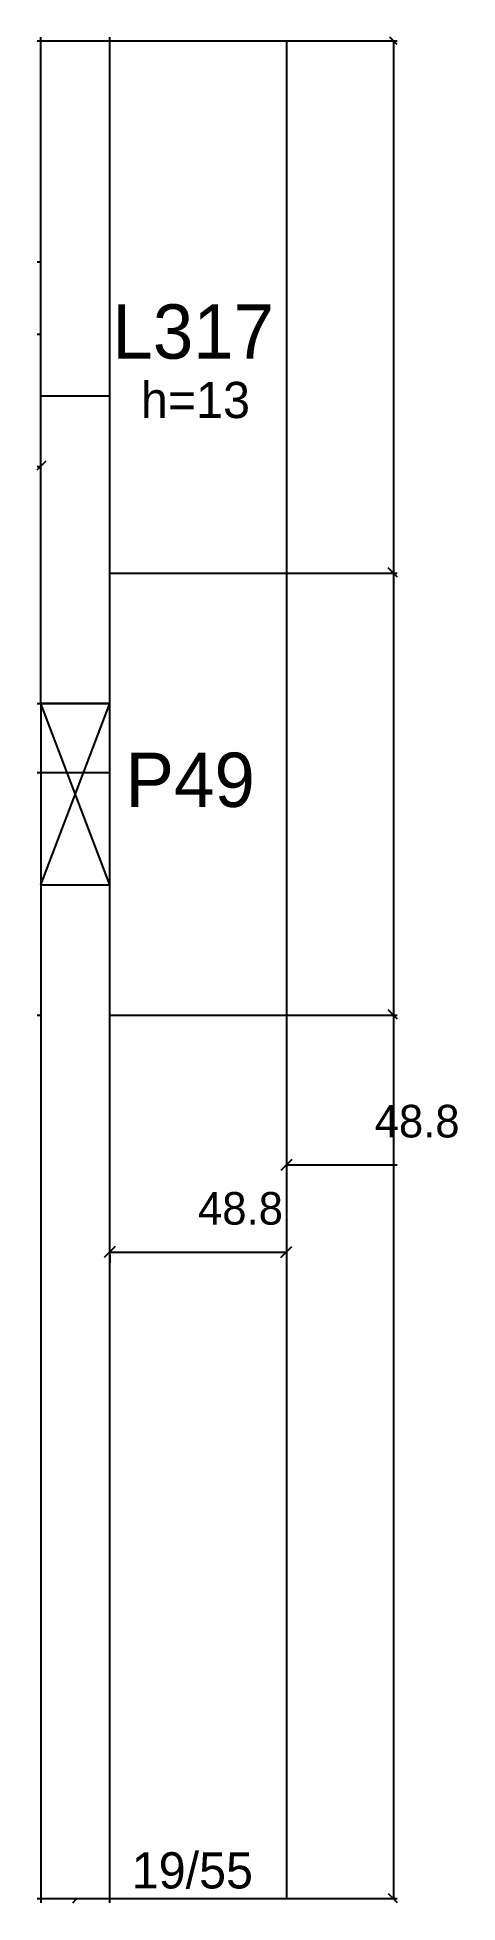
# Model space of a CAD drawing. Header units: metres. Extents: x 6077 to 6193, y 2280 to 2795.
import ezdxf

# ---------------------------------------------------------------- set-up
doc = ezdxf.new("R2010")
doc.units = ezdxf.units.M
for name, color, linetype in [('1', 7, 'Continuous'), ('3', 7, 'Continuous'), ('4', 7, 'Continuous'), ('7', 7, 'Continuous'), ('9', 7, 'Continuous'), ('Painéis', 7, 'Continuous')]:
    doc.layers.add(name, color=color, linetype=linetype)

msp = doc.modelspace()

# ---------------------------------------------------------------- hatches: boundary and pattern name
at = {"layer": '9'}
h = msp.add_hatch(color=7, dxfattribs=at)
h.dxf.hatch_style = 1
h.paths.add_polyline_path([(6078.07, 2280.94), (6078.07, 2280.94), (6078.07, 2480.94), (6078.07, 2480.94), (6078.07, 2280.94)])

# ---------------------------------------------------------------- linework, layer by layer
at = {"layer": '1', "color": 1, "lineweight": 25}
for p, q in [((6078.07, 2560.94), (6097.07, 2610.94)), ((6097.07, 2560.94), (6078.07, 2610.94))]:
    msp.add_line(p, q, dxfattribs=at)
at = {"layer": '3', "color": 3, "lineweight": 25}
for p, q in [((6077.1, 2793.94), (6176.4, 2793.94)), ((6078.07, 2610.94), (6078.07, 2794.9)), ((6097.07, 2610.94), (6097.07, 2794.9)), ((6078.07, 2695.94), (6097.07, 2695.94)), ((6077.1, 2610.94), (6097.07, 2610.94)), ((6077.1, 2591.94), (6097.07, 2591.94)), ((6086.91, 2279.9), (6087.95, 2280.94))]:
    msp.add_line(p, q, dxfattribs=at)
for points in [[(6078.07, 2560.94), (6078.07, 2280.94)], [(6097.07, 2280.94), (6097.07, 2560.94)], [(6087.57, 2280.94), (6077.1, 2280.94)], [(6176.4, 2280.94), (6087.57, 2280.94)]]:
    msp.add_lwpolyline(points, dxfattribs=at)
at = {"layer": '7', "color": 7, "lineweight": 25}
for points in [[(6097.07, 2610.94), (6078.07, 2610.94)], [(6078.07, 2610.94), (6078.07, 2560.94)], [(6097.07, 2560.94), (6097.07, 2610.94)], [(6078.07, 2560.94), (6097.07, 2560.94)], [(6097.07, 2280.94), (6078.07, 2280.94)], [(6078.07, 2280.94), (6078.07, 2279.9)], [(6097.07, 2279.9), (6097.07, 2280.94)]]:
    msp.add_lwpolyline(points, dxfattribs=at)
at = {"layer": 'Painéis', "color": 200, "lineweight": 25}
for p, q in [((6145.82, 2793.94), (6145.82, 2280.94)), ((6077.1, 2732.94), (6078.07, 2732.94)), ((6077.1, 2712.94), (6078.07, 2712.94)), ((6097.07, 2646.94), (6176.4, 2646.94)), ((6077.1, 2524.94), (6078.07, 2524.94)), ((6097.07, 2524.94), (6176.4, 2524.94))]:
    msp.add_line(p, q, dxfattribs=at)
at = {"layer": 'Painéis', "color": 0, "lineweight": 25}
for p, q in [((6176.4, 2792.91), (6174.41, 2794.9)), ((6077.1, 2675.47), (6079.57, 2677.94)), ((6173.87, 2648.44), (6176.4, 2645.91)), ((6176.4, 2645.91), (6173.87, 2648.44)), ((6173.87, 2526.44), (6176.4, 2523.91)), ((6176.4, 2523.91), (6173.87, 2526.44)), ((6147.32, 2485.08), (6144.32, 2482.08)), ((6098.57, 2461.02), (6095.57, 2458.02)), ((6144.32, 2458.02), (6147.32, 2461.02)), ((6173.87, 2282.44), (6176.4, 2279.91))]:
    msp.add_line(p, q, dxfattribs=at)
at = {"layer": 'Painéis', "color": 4, "lineweight": 25}
for p, q in [((6175.37, 2793.94), (6175.37, 2646.94)), ((6077.1, 2676.44), (6078.07, 2676.44)), ((6175.37, 2646.94), (6175.37, 2524.94)), ((6175.37, 2524.94), (6175.37, 2280.94)), ((6145.82, 2483.58), (6176.4, 2483.58)), ((6097.07, 2459.52), (6145.82, 2459.52)), ((6097.07, 2458.87), (6097.07, 2456.52)), ((6145.82, 2458.87), (6145.82, 2456.52))]:
    msp.add_line(p, q, dxfattribs=at)

# ---------------------------------------------------------------- texts
at = {"layer": '3', "color": 3, "lineweight": 25}
for s, p in [('h=13', (6105.67, 2689.78)), ('19/55', (6103.15, 2283.83))]:
    msp.add_text(s, height=10, dxfattribs=at).set_placement(p)
at = {"layer": '4', "color": 4, "lineweight": 25}
for s, p in [('L317', (6097.82, 2706.17)), ('P49', (6101.44, 2582.41))]:
    msp.add_text(s, height=15, dxfattribs=at).set_placement(p)
at = {"layer": 'Painéis', "color": 240, "lineweight": 25}
for p in [(6170.19, 2491.17), (6121.44, 2467.1)]:
    msp.add_text('48.8', height=9, dxfattribs=at).set_placement(p)

doc.saveas('drawing.dxf')
